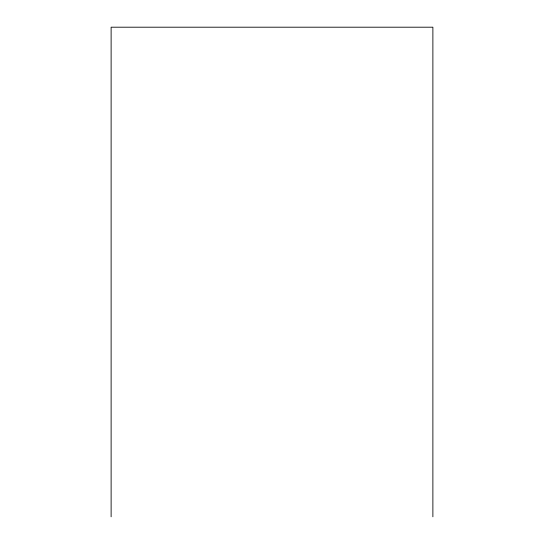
<?xml version="1.0" encoding="UTF-8"?>
<svg xmlns="http://www.w3.org/2000/svg" width="544" height="544" viewBox="0 0 544 544"><rect width="100%" height="100%" fill="white"/><g stroke="black" fill="none" stroke-linecap="round" stroke-linejoin="round"><path stroke-width="0.82" d="M432.881 516.8L432.881 27.2L111.119 27.2L111.119 516.8"/></g></svg>
